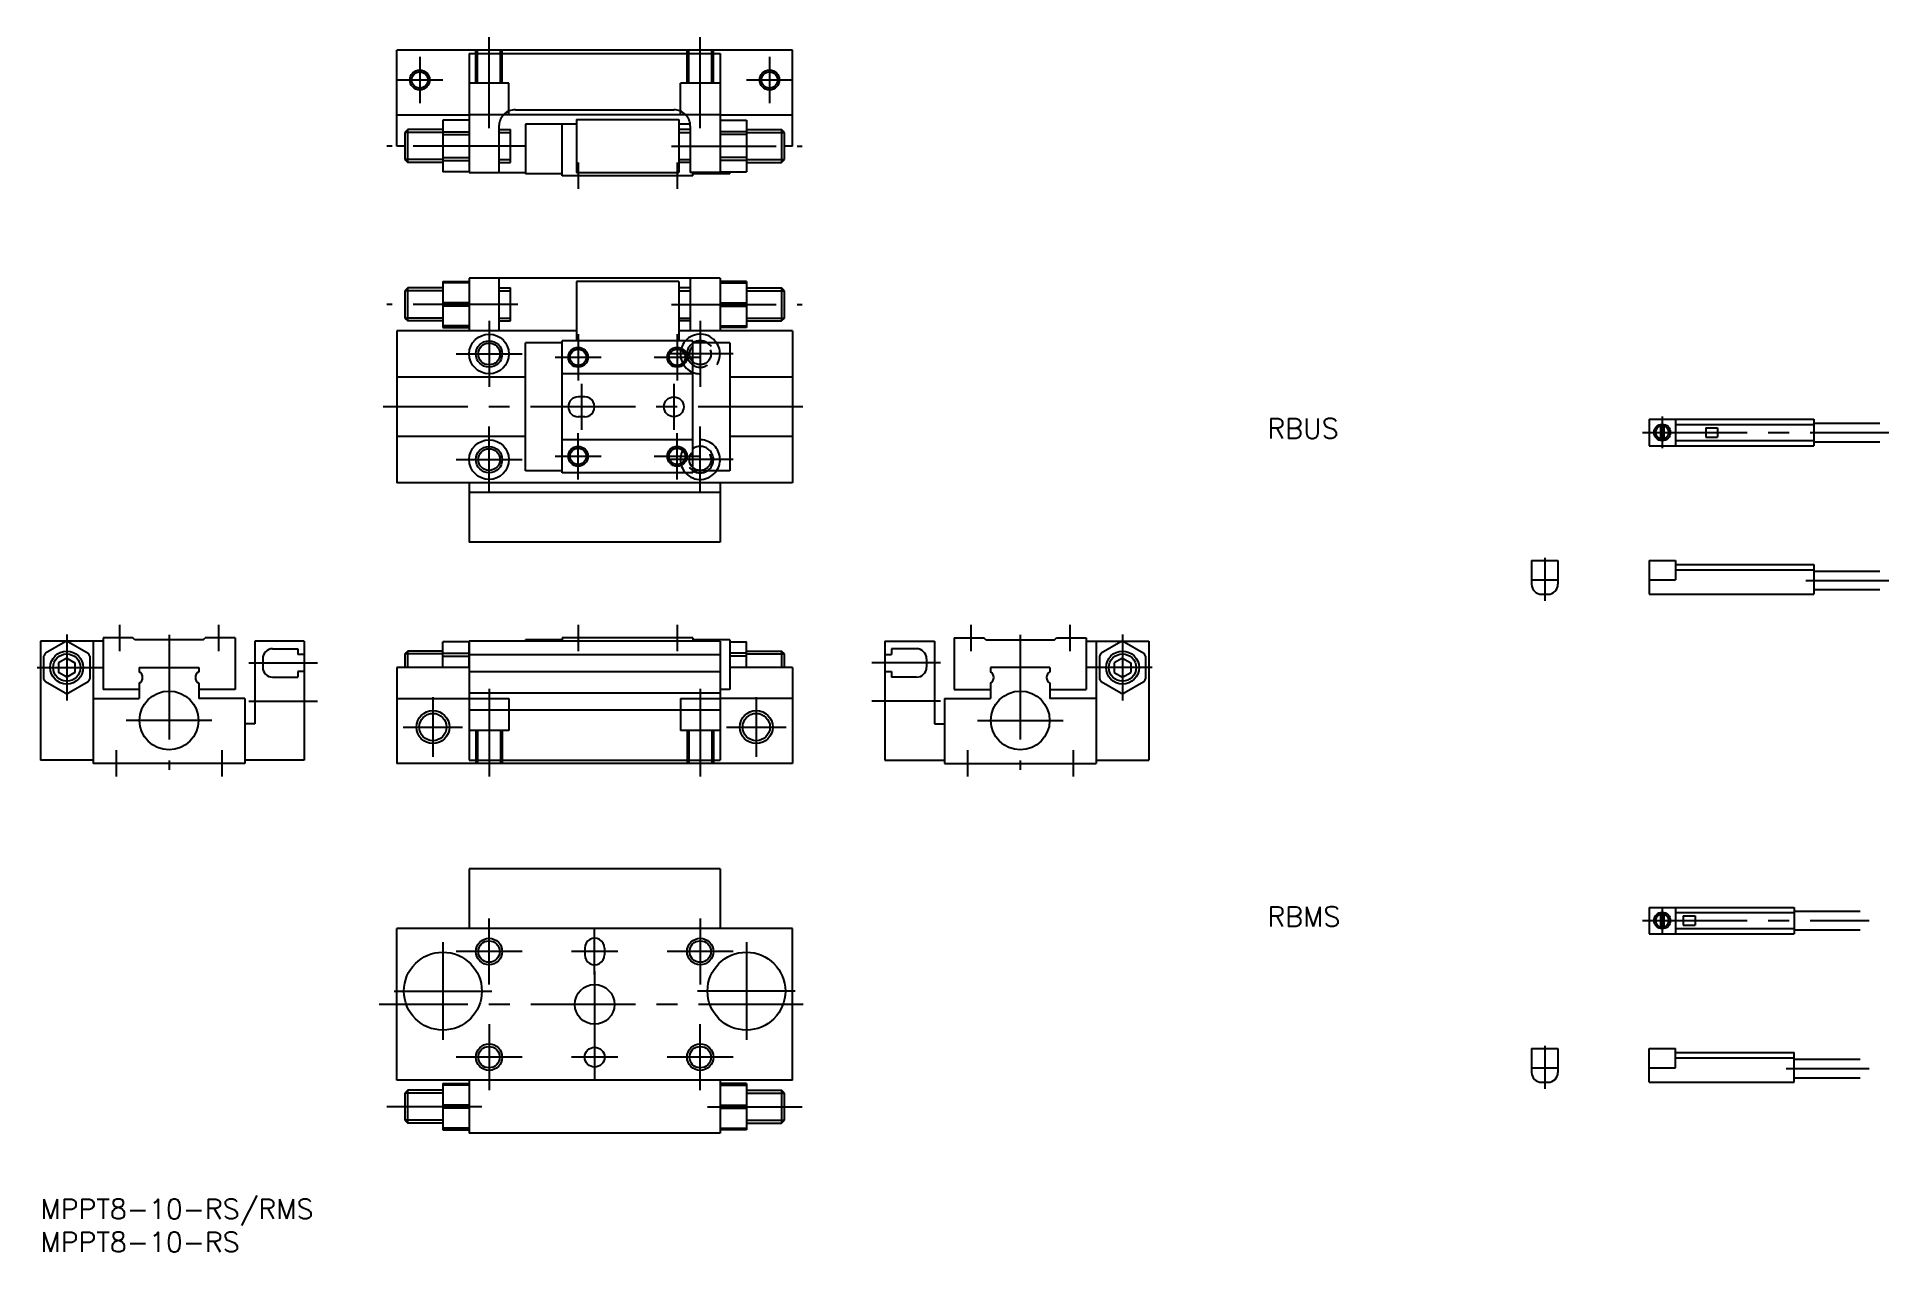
# Model space of a CAD drawing. Extents: x -1 to 280, y -8 to 176.
import ezdxf

# ---------------------------------------------------------------- set-up
doc = ezdxf.new("R2010")
doc.units = 0
doc.header["$LTSCALE"] = 0.5
doc.linetypes.add('CENTER', pattern=[50.8, 31.75, -6.35, 6.35, -6.35])
doc.linetypes.add('DASHED', pattern=[19.05, 12.7, -6.35])
for name, color, linetype in [('MSM_CENTER', 1, 'CENTER'), ('MSM_CONTINUOUS', 7, 'CONTINUOUS'), ('MSM_DASHED', 4, 'DASHED'), ('MSM_NARROW', 5, 'CONTINUOUS'), ('MSM_PART_NUMBER', 7, 'CONTINUOUS')]:
    doc.layers.add(name, color=color, linetype=linetype)
doc.styles.get("Standard").update_dxf_attribs({"font": 'txt.shx', "height": 3, "bigfont": 'bigfont.shx'})

# ---------------------------------------------------------------- blocks, each defined once
blk = doc.blocks.new('*U2')
at = {"layer": 'MSM_PART_NUMBER'}
blk.add_text('MPPT8-10-RS/RMS', height=3, dxfattribs=at).set_placement((0, -3))
blk = doc.blocks.new('*U3')
at = {"layer": 'MSM_PART_NUMBER'}
blk.add_text('MPPT8-10-RS', height=3, dxfattribs=at).set_placement((0, -8))
blk = doc.blocks.new('*U5')
at = {"layer": 'MSM_PART_NUMBER'}
blk.add_text('RBUS', height=3, dxfattribs=at).set_placement((185.945698, 115.215322))
blk = doc.blocks.new('*U6')
at = {"layer": 'MSM_PART_NUMBER'}
blk.add_text('RBMS', height=3, dxfattribs=at).set_placement((185.945698, 41.292245))

msp = doc.modelspace()

# ---------------------------------------------------------------- linework, layer by layer
at = {"layer": 'MSM_CENTER'}
for p, q in [((68.00003, 162.2), (68.00003, 176)), ((100.000031, 162.2), (100.000031, 176)), ((57.5, 173), (57.5, 166)), ((110.5, 173), (110.5, 166)), ((54, 169.5), (61, 169.5)), ((107, 169.5), (114, 169.5)), ((72.35263, 159.49997), (52.53128, 159.49997)), ((95.647339, 159.49997), (115.468689, 159.49997)), ((81.500008, 157), (81.500008, 153)), ((96.500008, 157), (96.500008, 153)), ((72.35263, 135.5), (52.53128, 135.5)), ((95.647339, 135.5), (115.468689, 135.5)), ((68.00003, 132.99998), (68.00003, 123)), ((100, 132.99998), (100, 123)), ((81.500015, 131), (81.500015, 124)), ((96.500015, 131), (96.500015, 124)), ((63.00003, 128), (73.00003, 128)), ((78.000015, 127.5), (85.000015, 127.5)), ((93.000015, 127.5), (100.000015, 127.5)), ((105, 128), (95, 128)), ((82.000015, 123.5), (82.000015, 116.5)), ((96.000015, 123.5), (96.000015, 116.5)), ((115.571106, 120), (51.93793, 120)), ((245.781421, 118.514333), (245.781421, 113.714333)), ((68.00003, 107), (68.00003, 117)), ((81.500015, 109), (81.500015, 116)), ((96.500015, 109), (96.500015, 116)), ((100, 107), (100, 117)), ((242.781418, 116.114333), (280.145107, 116.114333)), ((78.000015, 112.5), (85.000015, 112.5)), ((93.000015, 112.5), (100.000015, 112.5)), ((63.00003, 112), (73.00003, 112)), ((105, 112), (95, 112)), ((227.988008, 97.114333), (227.988008, 90.614333)), ((267.551303, 93.714331), (280.145107, 93.714331)), ((12, 87), (12, 83)), ((27, 87), (27, 83)), ((81.500008, 87), (81.500008, 83)), ((96.500008, 87), (96.500008, 83)), ((141, 87), (141, 83)), ((156, 87), (156, 83)), ((3.99997, 85.500008), (3.99997, 75.499992)), ((19.5, 85.486794), (19.5, 64.993584)), ((148.5, 85.486794), (148.5, 64.993584)), ((164.000031, 85.500008), (164.000031, 75.499992)), ((-0.50003, 80.500008), (9.49997, 80.500008)), ((31.60001, 81.20002), (42, 81.20002)), ((136.399994, 81.20002), (126, 81.20002)), ((168.500031, 80.500008), (158.500031, 80.500008)), ((59.5, 76), (59.5, 67)), ((68.00003, 77.300003), (68.00003, 64)), ((100.000031, 77.300003), (100.000031, 64)), ((108.5, 76), (108.5, 67)), ((31.60001, 75.400017), (42, 75.400017)), ((136.399994, 75.400017), (126, 75.400017)), ((26, 72.5), (13, 72.5)), ((55, 71.5), (64, 71.5)), ((104, 71.5), (113, 71.5)), ((142, 72.5), (155, 72.5)), ((11.5, 68), (11.5, 64)), ((27.5, 68), (27.5, 64)), ((140.5, 68), (140.5, 64)), ((156.5, 68), (156.5, 64)), ((68, 32.5), (68, 42.5)), ((100, 42.5), (100, 32.5)), ((242.803198, 42.191256), (277.145107, 42.191256)), ((245.781421, 44.191256), (245.781421, 40.191256)), ((84, 34.000004), (84, 41.000004)), ((61, 38.900002), (61, 24.099998)), ((73, 37.5), (63, 37.5)), ((87.5, 37.500004), (80.5, 37.500004)), ((105, 37.5), (95, 37.5)), ((107.000031, 38.900002), (107.000031, 24.099998)), ((84.000015, 34.540001), (84.000015, 24.459999)), ((53.59999, 31.5), (68.39999, 31.5)), ((114.400024, 31.5), (99.600037, 31.5)), ((115.599457, 29.5), (51.36983, 29.5)), ((68, 26.5), (68, 16.5)), ((100, 16.5), (100, 26.5)), ((84, 24.999996), (84, 17.999996)), ((227.988008, 23.191256), (227.988008, 16.691256)), ((73, 21.5), (63, 21.5)), ((87.5, 21.499996), (80.5, 21.499996)), ((105, 21.5), (95, 21.5)), ((264.551303, 19.791266), (277.145107, 19.791266)), ((66.91556, 14), (52.53128, 14)), ((101.117874, 14), (115.468689, 14))]:
    msp.add_line(p, q, dxfattribs=at)
at = {"layer": 'MSM_CONTINUOUS'}
for p, q in [((54, 159.5), (54, 174)), ((114, 174), (54, 174)), ((114, 159.5), (114, 174)), ((64.99998, 173.5), (64.99998, 155.5)), ((64.99998, 173.5), (102.999985, 173.5)), ((102.999985, 173.5), (102.999985, 155.5)), ((54, 164.2), (64.99998, 164.2)), ((60.99998, 163.39998), (60.99998, 155.59996)), ((64.99998, 163.39998), (60.99998, 163.39998)), ((97.832993, 164.2), (70.16698, 164.2)), ((71.99998, 164.99997), (95.999985, 164.99997)), ((73.50002, 162.8), (73.50002, 155.3)), ((81.250015, 162.8), (73.50002, 162.8)), ((79.100006, 155), (79.100006, 162.8)), ((81.250015, 163.49998), (81.250015, 155.49998)), ((81.250015, 163.49998), (96.750031, 163.49998)), ((96.750031, 163.49998), (96.750031, 155.49998)), ((98.481918, 162.8), (96.750031, 162.8)), ((102.999985, 164.2), (114, 164.2)), ((102.999985, 163.39998), (106.999985, 163.39998)), ((106.999985, 163.39998), (106.999985, 155.59996)), ((55.683, 162), (55.25, 161.567)), ((55.25, 161.567), (55.25, 157.433)), ((55.683, 157), (55.683, 162)), ((61, 162), (55.683, 162)), ((60.99998, 161.67076), (64.99998, 161.67076)), ((60.99998, 161.22049), (64.99998, 161.22049)), ((69.49998, 162.49997), (69.49998, 155.5)), ((69.49998, 161.99997), (71.25, 161.99997)), ((71.25, 156.99997), (71.25, 161.99997)), ((98.499985, 161.99997), (96.750031, 161.99997)), ((98.499985, 162.49997), (98.499985, 155.5)), ((106.999985, 161.67076), (102.999985, 161.67076)), ((106.999985, 161.22049), (102.999985, 161.22049)), ((107.000005, 162), (112.317005, 162)), ((112.317005, 162), (112.317005, 157)), ((112.750005, 161.567), (112.317005, 162)), ((112.750005, 157.433), (112.750005, 161.567)), ((55.25, 159.5), (54, 159.5)), ((55.25, 157.433), (55.683, 157)), ((60.99998, 157.77945), (64.99998, 157.77945)), ((60.99998, 157.32913), (64.99998, 157.32913)), ((73.50002, 159.5), (71.25, 159.5)), ((106.999985, 157.77945), (102.999985, 157.77945)), ((106.999985, 157.32913), (102.999985, 157.32913)), ((112.317005, 157), (112.750005, 157.433)), ((114, 159.5), (112.749985, 159.5)), ((61, 157), (55.683, 157)), ((64.99998, 155.59996), (60.99998, 155.59996)), ((64.99998, 155.5), (73.50002, 155.5)), ((69.49998, 156.99997), (71.25, 156.99997)), ((79.100006, 155.3), (73.50002, 155.3)), ((98.900009, 155), (79.100006, 155)), ((81.250015, 155.49998), (96.750031, 155.49998)), ((98.499985, 156.99997), (96.750031, 156.99997)), ((102.999985, 155.5), (98.499985, 155.5)), ((98.900009, 155), (98.900009, 155.5)), ((104.500015, 155.3), (98.900009, 155.3)), ((102.999985, 155.59996), (106.999985, 155.59996)), ((104.500015, 155.3), (104.500015, 155.59996)), ((107.000005, 157), (112.317005, 157)), ((55.68298, 138), (55.24998, 137.567)), ((55.24998, 137.567), (55.24998, 133.433)), ((55.68298, 133), (55.68298, 138)), ((60.99998, 138), (55.68298, 138)), ((60.99998, 139), (64.99998, 139)), ((60.99998, 139), (60.99998, 132)), ((64.99998, 138.755), (60.99998, 138.755)), ((64.99998, 139.5), (64.99998, 131.5)), ((102.999985, 139.5), (64.99998, 139.5)), ((69.49998, 139.5), (69.49998, 131.5)), ((69.49998, 138), (71.25, 138)), ((71.25, 133), (71.25, 138)), ((81.250015, 139), (81.250015, 130)), ((96.750031, 139), (81.250015, 139)), ((96.750031, 139), (96.750031, 130)), ((98.499985, 138), (96.750031, 138)), ((98.499985, 139.5), (98.499985, 131.5)), ((102.999985, 139.5), (102.999985, 131.5)), ((106.999985, 139), (102.999985, 139)), ((102.999985, 138.755), (106.999985, 138.755)), ((106.999985, 139), (106.999985, 132)), ((106.999985, 138), (112.316985, 138)), ((112.316985, 138), (112.316985, 133)), ((112.749985, 137.567), (112.316985, 138)), ((112.749985, 133.433), (112.749985, 137.567)), ((64.99998, 135.745), (60.99998, 135.745)), ((64.99998, 135.255), (60.99998, 135.255)), ((102.999985, 135.745), (106.999985, 135.745)), ((102.999985, 135.255), (106.999985, 135.255)), ((55.24998, 133.433), (55.68298, 133)), ((60.99998, 133), (55.68298, 133)), ((64.99998, 132.245), (60.99998, 132.245)), ((60.99998, 132), (64.99998, 132)), ((69.49998, 133), (71.25, 133)), ((98.499985, 133), (96.750031, 133)), ((102.999985, 132.245), (106.999985, 132.245)), ((106.999985, 132), (102.999985, 132)), ((106.999985, 133), (112.316985, 133)), ((112.316985, 133), (112.749985, 133.433)), ((54, 131.5), (54, 108.5)), ((81.250015, 131.5), (54, 131.5)), ((73.50002, 110.3), (73.50002, 129.70001)), ((79.100006, 129.70001), (73.50002, 129.70001)), ((79.100006, 110), (79.100006, 130)), ((98.900024, 130), (79.100006, 130)), ((114, 131.5), (96.750031, 131.5)), ((98.900009, 110), (98.900009, 130)), ((104.500015, 129.70001), (98.900009, 129.70001)), ((104.500015, 129.70001), (104.500015, 110.3)), ((114, 131.5), (114, 108.5)), ((73.50002, 124.5), (54, 124.5)), ((98.900009, 125.00002), (79.100006, 125.00002)), ((114, 124.5), (104.500015, 124.5)), ((82.500015, 121.5), (81.500015, 121.5)), ((82.500015, 118.5), (81.500015, 118.5)), ((243.781421, 118.114333), (243.781421, 114.114333)), ((243.781421, 118.114333), (268.781421, 118.114333)), ((247.781413, 118.114333), (247.781413, 114.114333)), ((268.781421, 118.114333), (268.781421, 114.114333)), ((73.50002, 115.5), (54, 115.5)), ((114, 115.5), (104.500015, 115.5)), ((245.531421, 117.339083), (245.531421, 114.889583)), ((246.031421, 117.339083), (246.031421, 114.889583)), ((247.781413, 117.314333), (268.781421, 117.314333)), ((252.38142, 116.814333), (254.181423, 116.814333)), ((252.38142, 116.814333), (252.38142, 115.414323)), ((252.38142, 115.414323), (254.181423, 115.414323)), ((254.181423, 116.814333), (254.181423, 115.414323)), ((268.781421, 117.514323), (278.781421, 117.514323)), ((98.900009, 115.00002), (79.100006, 115.00002)), ((243.781421, 114.114333), (268.781421, 114.114333)), ((247.781413, 114.914323), (268.781421, 114.914323)), ((268.781421, 114.714333), (278.781421, 114.714333)), ((79.100006, 110.3), (73.50002, 110.3)), ((98.900009, 110), (79.100006, 110)), ((104.500015, 110.3), (98.900009, 110.3)), ((114, 108.5), (54, 108.5)), ((65, 108.5), (65, 99.5)), ((103, 107), (65, 107)), ((103, 108.5), (103, 99.5)), ((103, 99.5), (65, 99.5)), ((225.988008, 96.714331), (225.988008, 93.114333)), ((225.988008, 96.714331), (229.988008, 96.714331)), ((229.988008, 96.714331), (229.988008, 93.114333)), ((243.781421, 96.714331), (247.781413, 96.714331)), ((243.781421, 96.714331), (243.781421, 91.614333)), ((247.781413, 96.714331), (247.781413, 93.814338)), ((247.781413, 96.114333), (268.781421, 96.114333)), ((268.781421, 96.114333), (268.781421, 91.614333)), ((225.988008, 93.814338), (229.988008, 93.814338)), ((243.781421, 93.814338), (247.781413, 93.814338)), ((247.781413, 95.314338), (268.781421, 95.314338)), ((268.781421, 95.114333), (278.781421, 95.114333)), ((227.488008, 91.614333), (228.488008, 91.614333)), ((243.781421, 91.614333), (268.781421, 91.614333)), ((268.781421, 92.314338), (278.781421, 92.314338)), ((0, 84.500008), (0, 66.5)), ((9.5, 84.500008), (0, 84.500008)), ((3.74002, 84.391335), (0.75995, 82.670792)), ((4.26003, 84.391327), (7.23991, 82.670883)), ((8, 84.500008), (8, 66)), ((14, 85), (9.5, 85)), ((9.5, 85), (9.5, 77.199997)), ((14.29999, 84.700005), (14, 84.999992)), ((24.70001, 84.700005), (14.29999, 84.700005)), ((24.70001, 84.700005), (25, 85)), ((29.5, 85), (25, 85)), ((29.5, 85), (29.5, 77.199997)), ((39.99997, 84.500008), (32.49997, 84.500008)), ((32.5, 84.500008), (32.5, 72.000008)), ((40, 84.500008), (40, 66.5)), ((60.99998, 80.5), (60.99998, 84.400032)), ((64.99998, 84.400032), (60.99998, 84.400032)), ((64.99998, 80.5), (64.99998, 84.499992)), ((65.00003, 84.500008), (65.00003, 66.5)), ((103.000031, 84.500008), (65.00003, 84.500008)), ((73.50002, 84.500008), (73.50002, 84.700005)), ((79.100006, 84.700005), (73.50002, 84.700005)), ((79.100006, 85), (79.100006, 84.500008)), ((98.900009, 85), (79.100006, 85)), ((98.900009, 85), (98.900009, 84.500008)), ((104.500015, 84.700005), (98.900009, 84.700005)), ((103.000031, 84.500008), (103.000031, 66.5)), ((104.500015, 84.700005), (104.500015, 77.200005)), ((104.500015, 84.400032), (106.999985, 84.400032)), ((106.999985, 80.5), (106.999985, 84.400032)), ((128, 84.500008), (128, 66.5)), ((128.000031, 84.500008), (135.500031, 84.500008)), ((135.5, 84.500008), (135.5, 72.000008)), ((138.5, 85), (138.5, 77.199997)), ((138.5, 85), (143, 85)), ((143.299988, 84.700005), (142.999992, 85)), ((143.299988, 84.700005), (153.700012, 84.700005)), ((153.700012, 84.699997), (154.000004, 84.999992)), ((154, 85), (158.5, 85)), ((158.5, 85), (158.5, 77.199997)), ((158.5, 84.500008), (168, 84.500008)), ((160, 84.500008), (160, 66)), ((163.740084, 84.391335), (160.760017, 82.670792)), ((164.260086, 84.391327), (167.239985, 82.670883)), ((168, 84.500008), (168, 66.5)), ((0.5, 82.220528), (0.5, 78.779488)), ((3.99998, 81.943382), (2.74998, 81.221695)), ((3.99998, 81.943382), (5.24997, 81.221703)), ((7.5, 82.220413), (7.5, 78.779602)), ((33.69998, 81.850029), (33.69998, 80.550011)), ((35.19998, 83.350029), (38.99997, 83.350029)), ((38.99997, 83.350029), (38.99997, 82.500023)), ((39.99997, 82.500023), (38.99997, 82.500023)), ((55.683, 83), (55.25, 82.567)), ((55.25, 82.567), (55.25, 80.5)), ((55.683, 80.5), (55.683, 83)), ((61, 83), (55.683, 83)), ((60.99998, 82.670876), (64.99998, 82.670876)), ((60.99998, 82.220551), (64.99998, 82.220551)), ((65.00003, 82.500023), (103.000031, 82.500023)), ((106.999985, 82.670876), (104.500015, 82.670876)), ((106.999985, 82.220551), (104.500015, 82.220551)), ((107.000005, 83), (112.317005, 83)), ((112.317005, 83), (112.317005, 80.5)), ((112.750005, 82.567), (112.317005, 83)), ((112.750005, 80.5), (112.750005, 82.567)), ((128.000031, 82.500023), (129.000031, 82.500023)), ((129.000031, 83.350029), (129.000031, 82.500023)), ((132.800018, 83.350029), (129.000031, 83.350029)), ((134.300018, 81.850029), (134.300018, 80.550011)), ((160.500061, 82.220528), (160.500061, 78.779488)), ((164.000021, 81.94339), (162.750034, 81.22171)), ((164.00001, 81.943382), (165.250008, 81.221695)), ((167.500061, 82.220413), (167.500061, 78.779602)), ((2.74997, 81.221687), (2.74997, 79.778313)), ((3.99997, 79.056641), (2.74998, 79.77832)), ((5.24998, 79.77832), (3.99998, 79.056633)), ((5.24997, 81.221687), (5.24997, 79.778313)), ((15, 80.5), (15, 79.866028)), ((15, 80.5), (24, 80.5)), ((24, 80.5), (24, 79.866028)), ((35.19998, 79.050011), (38.99997, 79.050011)), ((39.99997, 79.900017), (38.99997, 79.900017)), ((38.99997, 79.900017), (38.99997, 79.050011)), ((54, 80.5), (54, 66)), ((65.00003, 80.5), (54, 80.5)), ((65.00003, 79.900017), (103.000031, 79.900017)), ((114, 80.5), (104.500015, 80.5)), ((114, 80.5), (114, 66)), ((128.000031, 79.900017), (129.000031, 79.900017)), ((129.000031, 79.900017), (129.000031, 79.050011)), ((132.800018, 79.050011), (129.000031, 79.050011)), ((144, 80.5), (144, 79.866028)), ((153, 80.5), (144, 80.5)), ((153, 80.5), (153, 79.866028)), ((162.75001, 79.778313), (164.000008, 79.056625)), ((162.750031, 81.221687), (162.750031, 79.778313)), ((164.000034, 79.056641), (165.250021, 79.77832)), ((165.250031, 81.221687), (165.250031, 79.778313)), ((3.73994, 76.608688), (0.75999, 78.32917)), ((7.23988, 78.329079), (4.26009, 76.608688)), ((8, 75.800003), (15, 75.800003)), ((15, 77.199997), (9.5, 77.199997)), ((15, 78.13398), (15, 75.800003)), ((24, 78.133972), (24, 75.800003)), ((29.5, 77.199997), (24, 77.199997)), ((31, 75.800003), (24, 75.800003)), ((31, 75.800003), (31, 66)), ((54, 75.800003), (65.00003, 75.800003)), ((65.00003, 76.70002), (103.000031, 76.70002)), ((104.500015, 77.200005), (103.000031, 77.200005)), ((114.000031, 75.800003), (103.000031, 75.800003)), ((137, 75.800003), (144, 75.800003)), ((137, 75.800003), (137, 66)), ((138.5, 77.199997), (144, 77.199997)), ((144, 78.133972), (144, 75.800003)), ((153, 78.13398), (153, 75.800003)), ((153, 77.199997), (158.5, 77.199997)), ((160, 75.800003), (153, 75.800003)), ((163.740013, 76.608688), (160.760048, 78.329178)), ((167.239952, 78.329079), (164.260149, 76.608688)), ((65.00003, 74.100014), (103.000031, 74.100014)), ((32.49997, 72.000008), (31, 72.000008)), ((135.500031, 72.000008), (137, 72.000008)), ((8, 66.5), (0, 66.5)), ((31, 66), (8, 66)), ((40, 66.5), (31, 66.5)), ((114, 66), (54, 66)), ((65.00003, 66.5), (103.000031, 66.5)), ((128, 66.5), (137, 66.5)), ((137, 66), (160, 66)), ((160, 66.5), (168, 66.5)), ((65.00003, 50), (65.00003, 41)), ((103.000031, 50), (65.00003, 50)), ((103.000031, 50), (103.000031, 41)), ((243.781421, 44.191256), (243.781421, 40.191256)), ((243.781421, 44.191256), (265.781421, 44.191256)), ((245.531421, 43.416006), (245.531421, 40.966506)), ((246.031421, 43.416006), (246.031421, 40.966506)), ((247.781429, 44.191256), (247.781429, 40.191256)), ((247.781429, 43.391256), (265.781421, 43.391256)), ((248.981418, 42.891256), (248.981418, 41.491256)), ((248.981418, 42.891256), (250.781421, 42.891256)), ((250.781421, 42.891256), (250.781421, 41.491256)), ((265.781421, 44.191256), (265.781421, 40.191256)), ((265.781421, 43.591256), (275.781429, 43.591256)), ((54, 18), (54, 41)), ((114, 41), (54, 41)), ((114, 18), (114, 41)), ((243.781421, 40.191256), (265.781421, 40.191256)), ((247.781429, 40.991256), (265.781421, 40.991256)), ((248.981418, 41.491256), (250.781421, 41.491256)), ((265.781421, 40.791256), (275.781429, 40.791256)), ((82.5, 38.000004), (82.5, 37.000004)), ((85.5, 38.000004), (85.5, 37.000004)), ((225.988008, 22.791266), (225.988008, 19.191256)), ((225.988008, 22.791266), (229.988008, 22.791266)), ((229.988008, 22.791266), (229.988008, 19.191256)), ((243.781421, 22.791266), (247.781429, 22.791266)), ((243.781421, 17.691256), (243.781421, 22.791266)), ((247.781429, 19.891256), (247.781429, 22.791266)), ((225.988008, 19.891256), (229.988008, 19.891256)), ((243.781421, 19.891256), (247.781429, 19.891256)), ((247.781429, 22.191256), (265.781421, 22.191256)), ((247.781429, 21.391266), (265.781421, 21.391266)), ((265.781421, 17.691256), (265.781421, 22.191256)), ((265.781421, 21.191256), (275.781429, 21.191256)), ((114, 18), (54, 18)), ((60.99998, 17.5), (60.99998, 10.5)), ((60.99998, 17.5), (64.99998, 17.5)), ((64.99998, 17.255005), (60.99998, 17.255005)), ((64.99998, 18), (64.99998, 10)), ((102.999985, 18), (102.999985, 10)), ((106.999985, 17.5), (102.999985, 17.5)), ((102.999985, 17.255005), (106.999985, 17.255005)), ((106.999985, 17.5), (106.999985, 10.5)), ((227.488008, 17.691256), (228.488008, 17.691256)), ((243.781421, 17.691256), (265.781421, 17.691256)), ((265.781421, 18.391266), (275.781429, 18.391266)), ((55.68298, 16.5), (55.24998, 16.067)), ((55.24998, 16.067), (55.24998, 11.933)), ((55.68298, 11.5), (55.68298, 16.5)), ((60.99998, 16.5), (55.68298, 16.5)), ((64.99998, 14.244995), (60.99998, 14.244995)), ((102.999985, 14.244995), (106.999985, 14.244995)), ((106.999985, 16.5), (112.316985, 16.5)), ((112.316985, 16.5), (112.316985, 11.5)), ((112.749985, 16.067), (112.316985, 16.5)), ((112.749985, 11.933), (112.749985, 16.067)), ((55.24998, 11.933), (55.68298, 11.5)), ((60.99998, 11.5), (55.68298, 11.5)), ((64.99998, 13.755005), (60.99998, 13.755005)), ((102.999985, 13.755005), (106.999985, 13.755005)), ((106.999985, 11.5), (112.316985, 11.5)), ((112.316985, 11.5), (112.749985, 11.933)), ((64.99998, 10.744995), (60.99998, 10.744995)), ((60.99998, 10.5), (64.99998, 10.5)), ((102.999985, 10), (64.99998, 10)), ((102.999985, 10.744995), (106.999985, 10.744995)), ((106.999985, 10.5), (102.999985, 10.5))]:
    msp.add_line(p, q, dxfattribs=at)
for centre, radius in [((57.5, 169.5), 1.2295), ((110.5, 169.5), 1.2295), ((68.00003, 128), 3), ((68.00003, 128), 1.65), ((81.500015, 127.5), 1.2295), ((96.500015, 127.5), 1.2295), ((96.000015, 120), 1.5), ((245.781421, 116.114333), 1.25), ((68.00003, 112), 3), ((68.00003, 112), 1.65), ((81.500015, 112.5), 1.2295), ((96.500015, 112.5), 1.2295), ((3.99997, 80.5), 2.5), ((164.000031, 80.5), 2.5), ((19.5, 72.5), 4.45), ((148.5, 72.5), 4.45), ((59.5, 71.5), 2.067), ((108.5, 71.5), 2.067), ((245.781421, 42.191256), 1.25), ((61, 31.5), 5.9), ((68, 37.5), 1.621), ((100, 37.5), 1.621), ((107.000031, 31.5), 5.9), ((84.000015, 29.5), 3), ((68, 21.5), 1.621), ((84, 21.499996), 1.5), ((100, 21.5), 1.621)]:
    msp.add_circle(centre, radius, dxfattribs=at)
for centre, radius, start, end in [((71.99998, 162.49997), 2.5, 90.000003, 180.00001), ((95.999985, 162.49997), 2.5, 0, 90.000003), ((100, 127.99999), 3, 41.81031, 145.48161), ((81.500015, 120), 1.5, 90.000003, 270), ((82.500015, 120), 1.5, 270, 90.000003), ((245.781421, 116.114333), 1, 104.47752, 255.52249), ((245.781421, 116.114333), 1, 284.47751, 75.522488), ((100, 112), 3, 221.81031, 325.48161), ((227.488008, 93.114333), 1.5, 179.99999, 270), ((228.488008, 93.114333), 1.5, 270, 0), ((3.99997, 80.500008), 3.9, 86.176661, 93.821828), ((164.000031, 80.500008), 3.9, 86.176661, 93.821828), ((3.99997, 80.500008), 3.9, 146.17818, 153.82212), ((3.99997, 80.500008), 3.9, 26.175879, 33.823336), ((35.19998, 81.850029), 1.5, 90.000003, 180.00001), ((132.800018, 81.850029), 1.5, 359.99999, 89.999996), ((164.000031, 80.500008), 3.9, 146.17818, 153.82212), ((164.000031, 80.500008), 3.9, 26.175879, 33.823336), ((3.99997, 80.500008), 3.9, 206.17788, 213.82279), ((3.99997, 80.500008), 3.9, 326.17569, 333.82412), ((14.5, 79), 0.999998, 300.00152, 60.000432), ((24.5, 79), 1.000004, 120.00211, 240.00165), ((35.19998, 80.550011), 1.5, 180.00001, 270), ((132.800018, 80.550011), 1.5, 270, 359.99999), ((143.5, 79), 1.000004, 299.99835, 59.997891), ((153.5, 79), 0.999998, 119.99957, 239.99848), ((164.000031, 80.500008), 3.9, 206.17788, 213.82279), ((164.000031, 80.500008), 3.9, 326.17569, 333.82412), ((3.99997, 80.500008), 3.9, 266.1772, 273.8243), ((164.000031, 80.500008), 3.9, 266.1772, 273.8243), ((245.781421, 42.191256), 1, 104.47751, 255.52249), ((245.781421, 42.191256), 1, 284.47751, 75.522488), ((84, 38.000004), 1.5, 0, 180.00001), ((84, 37.000004), 1.5, 179.99999, 0.00001), ((227.488008, 19.191256), 1.5, 179.99999, 270), ((228.488008, 19.191256), 1.5, 270, 0)]:
    msp.add_arc(centre, radius, start, end, dxfattribs=at)
at = {"layer": 'MSM_DASHED'}
for p, q in [((66.00003, 169), (66.00003, 174)), ((66.25003, 169), (66.25003, 174)), ((69.75003, 169), (69.75003, 174)), ((70.00003, 169), (70.00003, 174)), ((98.000031, 169), (98.000031, 174)), ((98.250031, 169), (98.250031, 174)), ((101.750031, 169), (101.750031, 174)), ((102.000031, 169), (102.000031, 174)), ((71.00003, 169), (65.00003, 169)), ((71.00003, 164.2), (71.00003, 169)), ((97.000031, 164.2), (97.000031, 169)), ((103.000031, 169), (97.000031, 169)), ((70.167026, 164.2), (64.999988, 164.2)), ((103.000031, 164.2), (97.832993, 164.2)), ((65.00003, 75.800003), (71.00003, 75.800003)), ((71.00003, 75.800003), (71.00003, 71)), ((97.000031, 75.800003), (97.000031, 71)), ((97.000031, 75.800003), (103.000031, 75.800003)), ((71.00003, 71), (65.00003, 71)), ((66.00003, 71), (66.00003, 66)), ((66.25003, 71), (66.25003, 66)), ((69.75003, 71), (69.75003, 66)), ((70.00003, 71), (70.00003, 66)), ((103.000031, 71), (97.000031, 71)), ((98.000031, 71), (98.000031, 66)), ((98.250031, 71), (98.250031, 66)), ((101.750031, 71), (101.750031, 66)), ((102.000031, 71), (102.000031, 66))]:
    msp.add_line(p, q, dxfattribs=at)
for centre, radius in [((100, 127.99999), 1.621), ((100, 112), 1.65)]:
    msp.add_circle(centre, radius, dxfattribs=at)
for centre, radius, start, end in [((100, 127.99999), 3, 145.48161, 41.81031), ((100, 127.99999), 2, 121.78833062, 58.21166938), ((100, 112), 3, 325.48161, 221.81031), ((100, 112), 2, 301.78833062, 238.21166938)]:
    msp.add_arc(centre, radius, start, end, dxfattribs=at)
at = {"layer": 'MSM_NARROW'}
for p, q in [((61, 161.567), (55.25, 161.567)), ((69.49998, 161.567), (71.25, 161.567)), ((96.750031, 161.56701), (98.500051, 161.56701)), ((107.000005, 161.567), (112.750005, 161.567)), ((61, 157.433), (55.25, 157.433)), ((69.49998, 157.433), (71.25, 157.433)), ((96.750031, 157.43301), (98.500051, 157.43301)), ((107.000005, 157.433), (112.750005, 157.433)), ((60.99998, 137.567), (55.24998, 137.567)), ((69.49998, 137.56703), (71.25, 137.56703)), ((96.750031, 137.56703), (98.500051, 137.56703)), ((106.999985, 137.567), (112.749985, 137.567)), ((60.99998, 133.433), (55.24998, 133.433)), ((69.49998, 133.43303), (71.25, 133.43303)), ((96.750031, 133.43303), (98.500051, 133.43303)), ((106.999985, 133.433), (112.749985, 133.433)), ((61, 82.567), (55.25, 82.567)), ((107.000005, 82.567), (112.750005, 82.567)), ((65.00003, 72.5), (65.00003, 71)), ((103.000031, 72.5), (103.000031, 71)), ((60.99998, 16.067), (55.24998, 16.067)), ((106.999985, 16.067), (112.749985, 16.067)), ((60.99998, 11.933), (55.24998, 11.933)), ((106.999985, 11.933), (112.749985, 11.933))]:
    msp.add_line(p, q, dxfattribs=at)
for centre, radius in [((57.5, 169.5), 1.5), ((110.5, 169.5), 1.5), ((68.00003, 128), 2), ((81.500015, 127.5), 1.5), ((96.500015, 127.5), 1.5), ((68.00003, 112), 2), ((81.500015, 112.5), 1.5), ((96.500015, 112.5), 1.5), ((3.99997, 80.5), 2.067), ((164.000031, 80.5), 2.067), ((59.5, 71.5), 2.5), ((108.5, 71.5), 2.5), ((68, 37.5), 2), ((100, 37.5), 2), ((68, 21.5), 2), ((100, 21.5), 2)]:
    msp.add_circle(centre, radius, dxfattribs=at)
for centre, start, end in [((100, 127.99999), 58.21166938, 121.78833062), ((100, 112), 238.21166938, 301.78833062)]:
    msp.add_arc(centre, 2, start, end, dxfattribs=at)

# ---------------------------------------------------------------- block references
at = {"layer": 'MSM_CONTINUOUS'}
for name in ['*U5', '*U6', '*U2', '*U3']:
    msp.add_blockref(name, (0, 0), dxfattribs=at)

doc.saveas('drawing.dxf')
